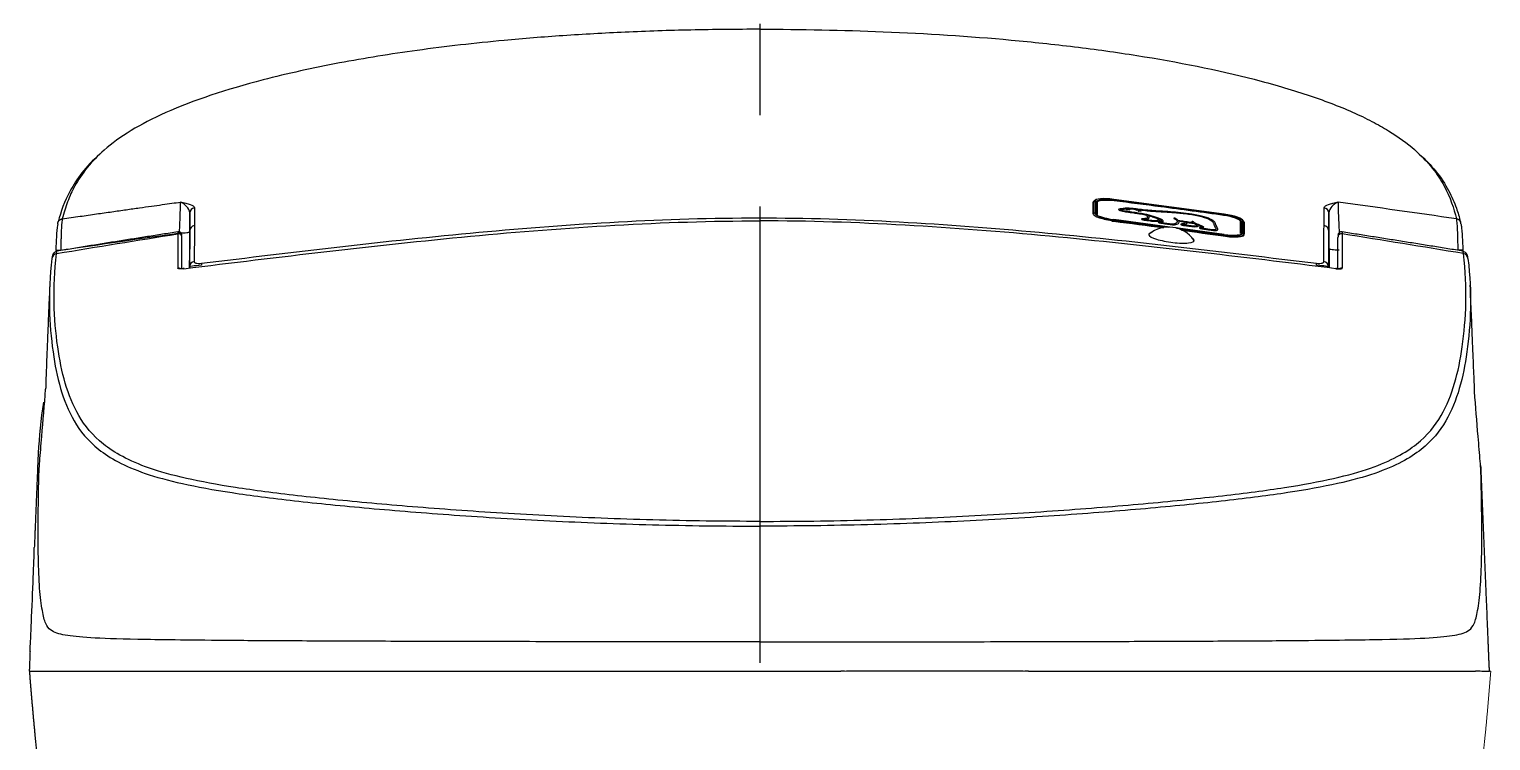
# Model space of a CAD drawing. Extents: x 3004 to 9384, y -52 to 2475.
# Drawn here: x 4513.1 to 4913.4, y 655.8 to 850.7 of the extents above; entities that cross this region are included whole.
import ezdxf

# ---------------------------------------------------------------- set-up
doc = ezdxf.new("R2010")
doc.units = 0
doc.header["$LTSCALE"] = 20
doc.header["$MEASUREMENT"] = 0
doc.linetypes.add('CENTER', pattern=[2, 1.25, -0.25, 0.25, -0.25])
doc.layers.get('0').update_dxf_attribs({"linetype": 'CONTINUOUS'})
doc.layers.add('1', color=7, linetype='CONTINUOUS')

msp = doc.modelspace()

# ---------------------------------------------------------------- linework, layer by layer
at = {"color": 1, "linetype": 'CENTER', "ltscale": 5}
msp.add_line((4713.28, 277.18), (4713.28, 865.82), dxfattribs=at)
at = {"layer": '1', "color": 0, "linetype": 'Continuous'}
for p, q in [((4713.24, 850.72), (4713.24, 850.72)), ((4557.05, 795.51), (4556.96, 785.33)), ((4869.04, 795.51), (4869.13, 785.38)), ((4555.5, 785.17), (4555.47, 785.14)), ((4871.04, 785.14), (4871, 785.17)), ((4909.86, 674.9), (4909.87, 674.9))]:
    msp.add_line(p, q, dxfattribs=at)
at = {"layer": '1', "color": 0}
for p, q in [((4804.63, 800.09), (4804.63, 803.4)), ((4804.97, 803.69), (4804.97, 800.38)), ((4805.07, 800.37), (4805.07, 803.68)), ((4805.33, 803.39), (4805.33, 800.08)), ((4810.17, 804.1), (4810.13, 803.81)), ((4840.37, 800.08), (4810.17, 804.13)), ((4810.17, 804.12), (4810.17, 804.13)), ((4840.37, 800.07), (4810.17, 804.12)), ((4810.17, 804.1), (4840.37, 800.05)), ((4810.17, 798.56), (4810.13, 798.27)), ((4823.85, 796.43), (4810.13, 798.27)), ((4825.5, 796.53), (4810.17, 798.59)), ((4810.17, 798.58), (4810.17, 798.59)), ((4825.44, 796.53), (4810.17, 798.58)), ((4810.17, 798.56), (4825.25, 796.53)), ((4840.37, 800.05), (4840.33, 799.76)), ((4840.33, 799.76), (4840.33, 799.61)), ((4840.37, 800.07), (4840.37, 800.08)), ((4845.13, 794.66), (4845.13, 797.97)), ((4845.47, 798.26), (4845.47, 794.95)), ((4845.57, 794.94), (4845.57, 798.25)), ((4845.83, 797.95), (4845.83, 794.65)), ((4840.37, 794.54), (4827.12, 796.31)), ((4840.37, 794.53), (4827.19, 796.3)), ((4827.37, 796.25), (4840.37, 794.51)), ((4840.33, 794.22), (4828.69, 795.78)), ((4840.37, 794.51), (4840.33, 794.22)), ((4840.37, 794.53), (4840.37, 794.54))]:
    msp.add_line(p, q, dxfattribs=at)
msp.add_arc((4825.2, 788.08), 8.46, 35.3662, 128.832, dxfattribs=at)
at = {"layer": '1', "color": 0, "linetype": 'Continuous'}
for centre, major_axis, ratio, start_param, end_param in [((4558.56, 800.36), (-1.5, 0), 0.973427, 4.859971, 6.276869), ((4867.57, 800.36), (1.5, -0.01), 0.973426, 0.015724, 1.432621), ((4558.55, 795.5), (-1.5, 0), 0.974796, 4.862351, 6.276701), ((4867.54, 795.5), (1.5, -0.01), 0.974795, 0.01614, 1.43049), ((4553.93, 794.25), (1, 0), 1, 6.283193, 8.022508), ((4553.93, 793.72), (1, 0), 0.975258, 0, 1.720343), ((4872.57, 794.25), (1, 0), 1, 1.398595, 3.14158), ((4872.57, 793.72), (-1, 0), 0.975258, 4.562842, 6.283185), ((4520.81, 787.84), (1.49, -0.18), 0.973707, 1.842181, 3.217637), ((4905.7, 787.84), (-1.49, -0.18), 0.973707, 3.065548, 4.441004), ((4553.93, 784.33), (1, 0), 0.977855, 1.037368, 1.722357), ((4558.52, 785.65), (-1.5, 0), 0.977469, 4.86611, 6.277467), ((4560.53, 785.17), (0.18, -1.49), 0.14994, 3.353164, 3.990729), ((4865.46, 785.17), (-0.18, -1.49), 0.147825, 2.292193, 2.929758), ((4867.48, 785.65), (1.5, -0.01), 0.977468, 0.015924, 1.427281), ((4872.57, 784.33), (-1, 0), 0.977855, 4.560828, 5.23645)]:
    msp.add_ellipse(centre, major_axis=major_axis, ratio=ratio, start_param=start_param, end_param=end_param, dxfattribs=at)
at = {"layer": '1', "color": 0}
for centre, major_axis, ratio, start_param, end_param in [((4804.93, 803.4), (-0.3, 0), 0.977176, 4.582108, 6.283185), ((4810.17, 802.99), (-5.2, 0.73), 0.21337, 4.742381, 6.313177), ((4810.17, 802.99), (-5.1, 0.72), 0.21337, 4.742381, 6.313177), ((4805.03, 803.39), (-0.3, 0), 0.977176, 3.141593, 4.582108), ((4810.13, 802.7), (-4.8, 0.72), 0.226137, 4.746368, 6.317164), ((4805.61, 803.06), (-0.2, 0), 0.97707, 4.596932, 6.283185), ((4804.93, 800.09), (0.3, 0), 0.977176, 1.440515, 3.141593), ((4810.13, 799.4), (-5.5, 0.73), 0.202145, 0.02673, 1.597527), ((4810.17, 799.69), (-5.2, 0.73), 0.21337, 0.029992, 1.600788), ((4805.03, 800.08), (-0.3, 0), 0.977176, 3.141593, 4.582108), ((4810.17, 799.69), (-5.1, 0.72), 0.21337, 0.029992, 1.600788), ((4810.13, 799.4), (-4.8, 0.72), 0.226137, 0.033979, 0.227555), ((4810.13, 799.4), (-4.8, 0.72), 0.226137, 0.642172, 1.604775), ((4840.33, 798.65), (-5.5, 0.73), 0.202145, 3.565072, 4.739119), ((4840.37, 798.94), (-5.2, 0.73), 0.21337, 3.171585, 4.742381), ((4840.37, 798.94), (-5.1, 0.72), 0.21337, 3.171585, 4.742381), ((4840.33, 798.65), (-4.8, 0.72), 0.226137, 3.175571, 4.518381), ((4840.33, 797.56), (-4.8, 0.67), 0.21337, 3.171585, 3.515073), ((4844.84, 797.85), (-0.2, 0), 0.97617, 3.141593, 4.572097), ((4845.43, 797.97), (-0.3, 0), 0.977176, 4.582108, 6.283185), ((4845.53, 797.95), (0.3, 0), 0.977176, 0, 1.440515), ((4840.33, 798.65), (-5.5, 0.73), 0.202145, 3.168323, 3.416461), ((4840.33, 795.35), (-5.5, 0.73), 0.202145, 1.597527, 3.168323), ((4840.37, 795.64), (-5.1, 0.72), 0.21337, 1.600788, 3.171585), ((4840.37, 795.64), (-5.2, 0.73), 0.21337, 1.600788, 3.171585), ((4845.43, 794.66), (-0.3, 0), 0.977176, 4.582108, 6.283185), ((4845.53, 794.65), (-0.3, 0), 0.977176, 3.141593, 4.582108)]:
    msp.add_ellipse(centre, major_axis=major_axis, ratio=ratio, start_param=start_param, end_param=end_param, dxfattribs=at)
at = {"layer": '1', "color": 0, "linetype": 'Continuous'}
for points, knots in [([(4713.24, 850.72), (4706.92, 850.68), (4694.6, 850.6), (4676.59, 849.98), (4659.54, 849.03), (4640.45, 847.5), (4619.85, 845.17), (4597.57, 841.59), (4573.3, 836.27), (4553.4, 829.7), (4540.37, 822.86), (4533.46, 817.78), (4528.62, 812.68), (4526.01, 808.74), (4524.47, 805.64), (4523.55, 803.43), (4522.76, 801.12), (4522.36, 799.58), (4522.15, 798.78)], [0, 0, 0, 0, 0.066982, 0.130716, 0.191334, 0.248966, 0.335776, 0.415755, 0.499002, 0.623838, 0.68452, 0.749311, 0.808177, 0.874762, 0.902999, 0.933262, 0.965585, 1, 1, 1, 1]), ([(4713.24, 850.72), (4724.55, 850.72), (4735.83, 850.5), (4758.8, 849.56), (4770.49, 848.82), (4787.88, 847.23), (4793.66, 846.62), (4805.15, 845.22), (4810.88, 844.42), (4827.71, 841.75), (4838.5, 839.61), (4853.69, 835.7), (4858.59, 834.28), (4867.61, 831.29), (4871.77, 829.7), (4877.41, 827.21), (4879.2, 826.35), (4882.5, 824.63), (4884.02, 823.77), (4888.23, 821.18), (4890.57, 819.46), (4894.51, 816.02), (4896.11, 814.32), (4898.74, 811.02), (4899.78, 809.41), (4902.34, 804.69), (4903.33, 801.68), (4904.01, 798.78)], [0, 0, 0, 0, 0.119755, 0.119755, 0.245504, 0.245504, 0.308379, 0.308379, 0.371254, 0.371254, 0.497003, 0.497003, 0.559878, 0.559878, 0.622752, 0.622752, 0.65419, 0.65419, 0.685627, 0.685627, 0.748501, 0.748501, 0.811376, 0.811376, 0.874251, 0.874251, 1, 1, 1, 1]), ([(4532.8, 816.83), (4532.67, 816.72), (4532.55, 816.62), (4530.45, 814.76), (4528.85, 813.04), (4526.21, 809.7), (4525.17, 808.08), (4522.71, 803.54), (4521.72, 800.72), (4521.03, 798)], [0, 0, 0, 0, 0.015866, 0.015866, 0.27074, 0.27074, 0.525615, 0.525615, 1, 1, 1, 1]), ([(4893.48, 816.86), (4893.6, 816.75), (4895.5, 815.09), (4898.84, 811.57), (4902.03, 806.63), (4904.04, 801.98), (4904.8, 799.23), (4905.12, 797.99)], [0, 0, 0, 0, 0.015109, 0.244573, 0.525137, 0.784824, 1, 1, 1, 1]), ([(4522.15, 798.78), (4523.77, 799.01), (4526.89, 799.47), (4531.42, 800.12), (4535.65, 800.72), (4539.56, 801.28), (4543.16, 801.79), (4546.45, 802.25), (4549.42, 802.67), (4552.09, 803.04), (4553.76, 803.27), (4554.54, 803.37)], [0, 0, 0, 0, 0.14962, 0.289664, 0.420105, 0.540919, 0.652086, 0.753591, 0.845419, 0.927558, 1, 1, 1, 1]), ([(4554.24, 794.92), (4554.33, 796.92), (4554.42, 798.81), (4554.52, 801.82), (4554.55, 802.91), (4554.54, 803.37)], [0, 0, 0, 0, 0.5, 0.5, 1, 1, 1, 1]), ([(4554.54, 803.37), (4554.59, 803.38), (4554.6, 803.36), (4554.67, 803.35), (4554.7, 803.34), (4554.79, 803.33), (4554.85, 803.32), (4555.03, 803.28), (4555.15, 803.26), (4555.51, 803.19), (4555.74, 803.14), (4556.4, 802.99), (4556.81, 802.88), (4557.87, 802.5), (4558.35, 802.19), (4558.35, 801.8)], [0, 0, 0, 0, 0.015625, 0.015625, 0.03125, 0.03125, 0.0625, 0.0625, 0.125, 0.125, 0.25, 0.25, 0.5, 0.5, 1, 1, 1, 1]), ([(4557.06, 800.37), (4557.07, 801.04), (4556.69, 801.66), (4555.97, 802.44), (4555.71, 802.67), (4555.28, 802.97), (4555.14, 803.07), (4554.92, 803.19), (4554.84, 803.23), (4554.73, 803.29), (4554.69, 803.3), (4554.64, 803.33), (4554.62, 803.34), (4554.58, 803.35), (4554.59, 803.38), (4554.54, 803.37)], [0, 0, 0, 0, 0.5, 0.5, 0.75, 0.75, 0.875, 0.875, 0.9375, 0.9375, 0.96875, 0.96875, 0.984375, 0.984375, 1, 1, 1, 1]), ([(4867.79, 801.8), (4867.79, 802.19), (4868.28, 802.5), (4869.34, 802.88), (4869.75, 802.99), (4870.42, 803.14), (4870.65, 803.19), (4871, 803.26), (4871.12, 803.28), (4871.31, 803.32), (4871.37, 803.33), (4871.46, 803.34), (4871.49, 803.35), (4871.55, 803.36), (4871.56, 803.38), (4871.62, 803.37)], [0, 0, 0, 0, 0.5, 0.5, 0.75, 0.75, 0.875, 0.875, 0.9375, 0.9375, 0.96875, 0.96875, 0.984375, 0.984375, 1, 1, 1, 1]), ([(4871.62, 803.37), (4871.57, 803.38), (4871.57, 803.35), (4871.54, 803.34), (4871.52, 803.33), (4871.46, 803.3), (4871.42, 803.29), (4871.31, 803.23), (4871.23, 803.19), (4871.01, 803.07), (4870.87, 802.97), (4870.44, 802.67), (4870.17, 802.44), (4869.45, 801.66), (4869.07, 801.04), (4869.07, 800.37)], [0, 0, 0, 0, 0.015625, 0.015625, 0.03125, 0.03125, 0.0625, 0.0625, 0.125, 0.125, 0.25, 0.25, 0.5, 0.5, 1, 1, 1, 1]), ([(4871.62, 803.37), (4871.6, 802.91), (4871.62, 801.82), (4871.73, 798.81), (4871.81, 796.91), (4871.9, 794.92)], [0, 0, 0, 0, 0.5, 0.5, 1, 1, 1, 1]), ([(4520.88, 797.4), (4520.78, 796.97), (4520.67, 796.03), (4520.49, 793.44), (4520.41, 791.81), (4520.35, 790.09)], [0, 0, 0, 0, 0.5, 0.5, 1, 1, 1, 1]), ([(4522.15, 798.78), (4522.1, 798.47), (4521.99, 797.81), (4521.9, 796.29), (4521.85, 795.02), (4521.81, 794.18), (4521.78, 793.1), (4521.76, 791.76), (4521.75, 790.76), (4521.74, 790.23)], [0, 0, 0, 0, 0.237985, 0.498466, 0.56293, 0.646525, 0.748442, 0.867111, 1, 1, 1, 1]), ([(4555.47, 785.14), (4581.49, 788.32), (4607.62, 791.54), (4660.28, 796.5), (4686.71, 798.23), (4713.25, 798.23)], [0, 0, 0, 0, 0.5, 0.5, 1, 1, 1, 1]), ([(4557.06, 800.37), (4557.06, 800.18), (4557.06, 799.98), (4557.06, 799.58), (4557.06, 799.37), (4557.05, 798.76), (4557.05, 798.34), (4557.04, 797.07), (4557.03, 796.19), (4557.02, 795.28)], [0, 0, 0, 0, 0.125, 0.125, 0.25, 0.25, 0.5, 0.5, 1, 1, 1, 1]), ([(4560.31, 786.62), (4585.48, 789.69), (4610.79, 792.77), (4661.72, 797.45), (4687.32, 799.06), (4712.98, 799.06)], [0, 0, 0, 0, 0.5, 0.5, 1, 1, 1, 1]), ([(4712.98, 799.06), (4738.65, 799.06), (4764.25, 797.45), (4815.18, 792.77), (4840.5, 789.69), (4865.68, 786.62)], [0, 0, 0, 0, 0.5, 0.5, 1, 1, 1, 1]), ([(4871.04, 785.14), (4845.02, 788.32), (4818.89, 791.54), (4766.22, 796.5), (4739.8, 798.23), (4713.25, 798.23)], [0, 0, 0, 0, 0.5, 0.5, 1, 1, 1, 1]), ([(4869.15, 790.66), (4869.14, 791.5), (4869.13, 792.33), (4869.12, 793.58), (4869.12, 794.21), (4869.11, 794.83), (4869.11, 795.15), (4869.11, 795.25), (4869.11, 795.46), (4869.11, 795.56), (4869.1, 796.49), (4869.09, 797.3), (4869.08, 798.48), (4869.08, 798.87), (4869.08, 799.64), (4869.07, 800.01), (4869.07, 800.37)], [0, 0, 0, 0, 0.25, 0.25, 0.375, 0.4375, 0.4375, 0.46875, 0.46875, 0.5, 0.5, 0.75, 0.75, 0.875, 0.875, 1, 1, 1, 1]), ([(4904.01, 798.78), (4904.11, 798.29), (4904.2, 797.19), (4904.34, 794.16), (4904.38, 792.24), (4904.4, 790.23)], [0, 0, 0, 0, 0.5, 0.5, 1, 1, 1, 1]), ([(4905.28, 797.4), (4905.3, 797.27), (4905.35, 797.03), (4905.43, 796.43), (4905.5, 795.68), (4905.59, 794.46), (4905.7, 792.63), (4905.76, 790.94), (4905.79, 790.09)], [0, 0, 0, 0, 0.126081, 0.249489, 0.373141, 0.49994, 0.749855, 1, 1, 1, 1]), ([(4554.24, 794.92), (4554.98, 794.92), (4555.7, 794.96), (4556.73, 795.09), (4557.02, 795.19), (4557.02, 795.28)], [0, 0, 0, 0, 0.5, 0.5, 1, 1, 1, 1]), ([(4554.93, 785.12), (4554.93, 785.3), (4554.93, 785.49), (4554.93, 788.29), (4554.93, 790.97), (4554.93, 793.72)], [0, 0, 0, 0, 0.064886, 0.064886, 1, 1, 1, 1]), ([(4871.57, 785.12), (4871.57, 785.3), (4871.57, 785.48), (4871.57, 788.29), (4871.57, 790.97), (4871.57, 793.72)], [0, 0, 0, 0, 0.065013, 0.065013, 1, 1, 1, 1]), ([(4871.9, 794.95), (4871.9, 794.93), (4871.9, 794.9), (4871.9, 794.88), (4871.91, 794.75), (4871.91, 794.59), (4871.91, 794.43)], [0, 0, 0, 0, 0.000123, 0.000123, 0.000123, 1, 1, 1, 1]), ([(4520.68, 789.85), (4520.61, 789.85), (4520.38, 789.83), (4520.06, 789.64), (4519.77, 789.38), (4519.6, 789.13), (4519.5, 788.92), (4519.43, 788.7), (4519.37, 788.39), (4519.33, 788.19), (4519.3, 787.84), (4519.3, 787.82)], [0, 0, 0, 0, 0.032591, 0.109736, 0.175465, 0.234535, 0.294695, 0.376856, 0.544443, 0.964316, 1, 1, 1, 1]), ([(4869.15, 790.66), (4869.15, 790.57), (4869.45, 790.47), (4870.47, 790.34), (4871.19, 790.3), (4871.94, 790.3)], [0, 0, 0, 0, 0.5, 0.5, 1, 1, 1, 1]), ([(4907.16, 788.17), (4907.16, 788.28), (4907.12, 788.52), (4907.08, 788.73), (4906.95, 789.06), (4906.72, 789.41), (4906.34, 789.73), (4906.03, 789.83), (4905.84, 789.87)], [0, 0, 0, 0, 0.297445, 0.558507, 0.688585, 0.787127, 0.889914, 1, 1, 1, 1]), ([(4555.47, 785.14), (4555.42, 785.14), (4555.36, 785.13), (4555.1, 785.1), (4554.89, 785.09), (4554.52, 785.08), (4554.36, 785.09), (4554.08, 785.12), (4553.97, 785.14), (4553.82, 785.21), (4553.78, 785.25), (4553.78, 785.3)], [0, 0, 0, 0, 0.058388, 0.058388, 0.287997, 0.287997, 0.52184, 0.52184, 0.761124, 0.761124, 1, 1, 1, 1]), ([(4555.27, 785.15), (4555.13, 785.13), (4554.88, 785.11), (4554.58, 785.12), (4554.44, 785.13), (4554.39, 785.15), (4554.41, 785.14)], [0, 0, 0, 0, 0.295168, 0.613792, 0.85106, 1, 1, 1, 1]), ([(4560.24, 786.14), (4559.21, 786.01), (4558.34, 785.89), (4557.27, 785.72), (4557.02, 785.68), (4557.03, 785.65)], [0, 0, 0, 0, 0.5, 0.5, 1, 1, 1, 1]), ([(4558.3, 787.09), (4558.3, 786.93), (4558.41, 786.79), (4559.01, 786.59), (4559.55, 786.53), (4560.31, 786.62)], [0, 0, 0, 0, 0.5, 0.5, 1, 1, 1, 1]), ([(4865.68, 786.62), (4866.43, 786.53), (4866.97, 786.59), (4867.58, 786.79), (4867.69, 786.93), (4867.69, 787.09)], [0, 0, 0, 0, 0.5, 0.5, 1, 1, 1, 1]), ([(4868.97, 785.65), (4868.97, 785.68), (4868.73, 785.72), (4867.65, 785.89), (4866.78, 786.01), (4865.74, 786.14)], [0, 0, 0, 0, 0.5, 0.5, 1, 1, 1, 1]), ([(4871.04, 785.14), (4871.09, 785.14), (4871.15, 785.13), (4871.41, 785.1), (4871.61, 785.09), (4871.98, 785.08), (4872.15, 785.09), (4872.43, 785.12), (4872.54, 785.14), (4872.69, 785.21), (4872.73, 785.25), (4872.73, 785.3)], [0, 0, 0, 0, 0.058388, 0.058388, 0.287997, 0.287997, 0.52184, 0.52184, 0.761124, 0.761124, 1, 1, 1, 1]), ([(4872.1, 785.14), (4872.04, 785.13), (4871.87, 785.12), (4871.58, 785.12), (4871.33, 785.14), (4871.18, 785.15)], [0, 0, 0, 0, 0.431983, 0.699099, 1, 1, 1, 1]), ([(4518.7, 780.64), (4518.61, 778.42), (4518.43, 774.2), (4518.19, 768.58), (4517.99, 763.72), (4517.83, 759.63), (4517.71, 756.33), (4517.63, 753.9), (4517.59, 752.5), (4517.58, 752.16), (4517.58, 752.11)], [0, 0, 0, 0, 0.107216, 0.217795, 0.334519, 0.459494, 0.594273, 0.740029, 0.897698, 1, 1, 1, 1]), ([(4909.01, 751.12), (4909.02, 751.09), (4909.01, 751.5), (4908.95, 753.2), (4908.82, 756.25), (4908.64, 760.55), (4908.42, 766.08), (4908.13, 772.84), (4907.92, 777.9), (4907.8, 780.64)], [0, 0, 0, 0, 0.130078, 0.265735, 0.400609, 0.538494, 0.682698, 0.835872, 1, 1, 1, 1]), ([(4519.6, 762.35), (4520.1, 758.83), (4520.76, 755.5), (4522.6, 749.19), (4523.78, 746.23), (4527.02, 740.66), (4529.11, 738.05), (4535.16, 733.24), (4539.1, 731.05), (4547.76, 728.09), (4551.13, 727.15), (4559.03, 725.39), (4563.53, 724.57), (4573.75, 723.02), (4579.45, 722.29), (4592.09, 720.86), (4598.95, 720.18), (4613.52, 718.88), (4621.27, 718.25), (4637.78, 717.09), (4646.64, 716.54), (4664.8, 715.63), (4674.15, 715.27), (4693.42, 714.76), (4703.35, 714.63), (4713.25, 714.63)], [0, 0, 0, 0, 0.125, 0.125, 0.25, 0.25, 0.375, 0.375, 0.5, 0.5, 0.5625, 0.5625, 0.625, 0.625, 0.6875, 0.6875, 0.75, 0.75, 0.8125, 0.8125, 0.875, 0.875, 0.9375, 0.9375, 1, 1, 1, 1]), ([(4713.25, 715.93), (4703.4, 715.93), (4693.53, 716.06), (4674.37, 716.58), (4665.07, 716.95), (4647.02, 717.87), (4638.22, 718.42), (4621.82, 719.6), (4614.13, 720.23), (4599.67, 721.55), (4592.85, 722.24), (4580.31, 723.67), (4574.65, 724.41), (4564.52, 725.98), (4560.06, 726.8), (4552.23, 728.58), (4548.89, 729.53), (4540.31, 732.5), (4536.4, 734.7), (4530.39, 739.5), (4528.31, 742.1), (4525.06, 747.67), (4523.89, 750.63), (4522.05, 756.92), (4521.38, 760.24), (4520.88, 763.75)], [0, 0, 0, 0, 0.0625, 0.0625, 0.125, 0.125, 0.1875, 0.1875, 0.25, 0.25, 0.3125, 0.3125, 0.375, 0.375, 0.4375, 0.4375, 0.5, 0.5, 0.625, 0.625, 0.75, 0.75, 0.875, 0.875, 1, 1, 1, 1]), ([(4713.25, 715.93), (4723.11, 715.93), (4732.98, 716.06), (4752.14, 716.58), (4761.44, 716.95), (4779.49, 717.87), (4788.29, 718.42), (4804.68, 719.6), (4812.38, 720.23), (4826.84, 721.55), (4833.66, 722.24), (4846.2, 723.67), (4851.86, 724.41), (4861.99, 725.98), (4866.45, 726.8), (4874.28, 728.58), (4877.62, 729.53), (4886.19, 732.5), (4890.11, 734.7), (4896.12, 739.5), (4898.2, 742.1), (4901.45, 747.67), (4902.62, 750.63), (4904.46, 756.92), (4905.13, 760.24), (4905.62, 763.75)], [0, 0, 0, 0, 0.0625, 0.0625, 0.125, 0.125, 0.1875, 0.1875, 0.25, 0.25, 0.3125, 0.3125, 0.375, 0.375, 0.4375, 0.4375, 0.5, 0.5, 0.625, 0.625, 0.75, 0.75, 0.875, 0.875, 1, 1, 1, 1]), ([(4906.9, 762.35), (4906.41, 758.83), (4905.74, 755.5), (4903.91, 749.19), (4902.73, 746.23), (4899.49, 740.66), (4897.4, 738.05), (4891.35, 733.24), (4887.41, 731.05), (4878.75, 728.09), (4875.38, 727.15), (4867.47, 725.39), (4862.98, 724.57), (4852.76, 723.02), (4847.05, 722.29), (4834.42, 720.86), (4827.55, 720.18), (4812.98, 718.88), (4805.24, 718.25), (4788.73, 717.09), (4779.87, 716.54), (4761.71, 715.63), (4752.36, 715.27), (4733.08, 714.76), (4723.16, 714.63), (4713.25, 714.63)], [0, 0, 0, 0, 0.125, 0.125, 0.25, 0.25, 0.375, 0.375, 0.5, 0.5, 0.5625, 0.5625, 0.625, 0.625, 0.6875, 0.6875, 0.75, 0.75, 0.8125, 0.8125, 0.875, 0.875, 0.9375, 0.9375, 1, 1, 1, 1]), ([(4517, 748.57), (4516.19, 743.8), (4515.81, 739.13), (4515.51, 733.73), (4515.47, 732.85), (4515.38, 730.74)], [0, 0, 0, 0, 0.83666, 0.83666, 1, 1, 1, 1]), ([(4515.73, 728.15), (4515.75, 729), (4515.83, 730.5), (4516.12, 734.36), (4516.32, 736.73), (4516.53, 739.21)], [0, 0, 0, 0, 0.5, 0.5, 1, 1, 1, 1]), ([(4910.78, 728.15), (4910.76, 729), (4910.68, 730.5), (4910.39, 734.36), (4910.19, 736.73), (4909.98, 739.21)], [0, 0, 0, 0, 0.5, 0.5, 1, 1, 1, 1]), ([(4516.68, 691.49), (4516.36, 693.19), (4516.12, 695.19), (4515.76, 700.05), (4515.65, 702.88), (4515.52, 709.2), (4515.51, 712.67), (4515.57, 720.09), (4515.64, 724.08), (4515.73, 728.15)], [0, 0, 0, 0, 0.25, 0.25, 0.5, 0.5, 0.75, 0.75, 1, 1, 1, 1]), ([(4909.83, 691.49), (4910.15, 693.19), (4910.39, 695.19), (4910.75, 700.05), (4910.86, 702.88), (4910.99, 709.2), (4911, 712.67), (4910.94, 720.09), (4910.87, 724.08), (4910.78, 728.15)], [0, 0, 0, 0, 0.25, 0.25, 0.5, 0.5, 0.75, 0.75, 1, 1, 1, 1]), ([(4514.2, 700.74), (4514.29, 702.86), (4514.37, 704.92), (4514.46, 707.87), (4514.5, 708.75), (4514.47, 708.74)], [0, 0, 0, 0, 0.5, 0.5, 1, 1, 1, 1]), ([(4713.25, 682.93), (4703.24, 682.93), (4693.33, 682.93), (4674.01, 682.95), (4664.55, 682.96), (4650.66, 682.98), (4646.08, 682.99), (4637.23, 683), (4632.93, 683.01), (4620.39, 683.04), (4612.5, 683.07), (4597.59, 683.12), (4590.56, 683.15), (4577.82, 683.22), (4572.03, 683.26), (4561.63, 683.34), (4557, 683.39), (4549.05, 683.49), (4545.7, 683.55), (4537.03, 683.73), (4533.04, 683.86), (4526.86, 684.23), (4524.68, 684.46), (4521.23, 685.09), (4519.95, 685.44), (4518.43, 686.61), (4517.99, 687.11), (4517.24, 688.79), (4516.94, 690.08), (4516.68, 691.49)], [0, 0, 0, 0, 0.0625, 0.0625, 0.125, 0.125, 0.15625, 0.15625, 0.1875, 0.1875, 0.25, 0.25, 0.3125, 0.3125, 0.375, 0.375, 0.4375, 0.4375, 0.5, 0.5, 0.625, 0.625, 0.75, 0.75, 0.875, 0.875, 0.9375, 0.9375, 1, 1, 1, 1]), ([(4713.25, 682.93), (4723.27, 682.93), (4733.18, 682.93), (4752.5, 682.95), (4761.96, 682.96), (4775.85, 682.98), (4780.43, 682.99), (4789.28, 683), (4793.58, 683.01), (4806.12, 683.04), (4814.01, 683.07), (4828.92, 683.12), (4835.94, 683.15), (4848.69, 683.22), (4854.48, 683.26), (4864.88, 683.34), (4869.51, 683.39), (4877.46, 683.49), (4880.81, 683.55), (4889.48, 683.73), (4893.47, 683.86), (4899.65, 684.23), (4901.83, 684.46), (4905.28, 685.09), (4906.56, 685.44), (4908.08, 686.61), (4908.52, 687.11), (4909.27, 688.79), (4909.57, 690.08), (4909.83, 691.49)], [0, 0, 0, 0, 0.0625, 0.0625, 0.125, 0.125, 0.15625, 0.15625, 0.1875, 0.1875, 0.25, 0.25, 0.3125, 0.3125, 0.375, 0.375, 0.4375, 0.4375, 0.5, 0.5, 0.625, 0.625, 0.75, 0.75, 0.875, 0.875, 0.9375, 0.9375, 1, 1, 1, 1]), ([(4513.3, 680.24), (4513.33, 680.23), (4513.36, 681.11), (4513.51, 684.06), (4513.6, 686.13), (4513.69, 688.24)], [0, 0, 0, 0, 0.5, 0.5, 1, 1, 1, 1]), ([(4513.09, 674.9), (4513.67, 674.9), (4514.36, 674.9), (4515.87, 674.9), (4516.65, 674.9), (4518.48, 674.9), (4519.53, 674.9), (4522.05, 674.9), (4523.52, 674.9), (4527.1, 674.9), (4529.21, 674.9), (4534.38, 674.9), (4537.44, 674.9), (4544.88, 674.9), (4549.27, 674.9), (4559.62, 674.9), (4565.57, 674.9), (4578.88, 674.9), (4586.2, 674.9), (4602.09, 674.9), (4610.67, 674.9), (4628.97, 674.9), (4638.69, 674.9), (4659, 674.9), (4669.6, 674.9), (4691.22, 674.9), (4702.25, 674.9), (4713.28, 674.9)], [0.3838469, 0.3838469, 0.3838469, 0.3838469, 0.44045, 0.44045, 0.4870792, 0.4870792, 0.5337083, 0.5337083, 0.5803375, 0.5803375, 0.6269667, 0.6269667, 0.6735958, 0.6735958, 0.720225, 0.720225, 0.7668542, 0.7668542, 0.8134833, 0.8134833, 0.8601125, 0.8601125, 0.9067417, 0.9067417, 0.9533708, 0.9533708, 1, 1, 1, 1]), ([(4736.45, 674.9), (4736.43, 674.9), (4736.41, 674.9), (4736.36, 674.9), (4736.3, 674.9), (4736.16, 674.9), (4736.08, 674.9), (4735.89, 674.9), (4735.78, 674.9), (4735.6, 674.9), (4735.53, 674.9), (4735.45, 674.9)], [0, 0, 0, 0, 0.215041, 0.215041, 0.430083, 0.430083, 0.64511, 0.64511, 0.860106, 0.860106, 1, 1, 1, 1]), ([(4785.32, 674.9), (4780.92, 674.9), (4770.36, 674.9), (4754.22, 674.9), (4742.48, 674.9), (4736.93, 674.9)], [0, 0, 0, 0, 0.274583, 0.657416, 1, 1, 1, 1]), ([(4786.82, 674.9), (4786.71, 674.9), (4786.6, 674.9), (4786.38, 674.9), (4786.28, 674.9), (4786.11, 674.9), (4786.03, 674.9), (4785.91, 674.9), (4785.87, 674.9), (4785.85, 674.9), (4785.82, 674.9)], [0, 0, 0, 0, 0.21478, 0.21478, 0.42956, 0.42956, 0.644354, 0.644354, 0.85918, 1, 1, 1, 1]), ([(4786.82, 674.9), (4793.96, 674.9), (4801.11, 674.9), (4841.93, 674.9), (4875.62, 674.9), (4909.3, 674.9)], [0, 0, 0, 0, 0.174967, 0.174967, 1, 1, 1, 1]), ([(4910.5, 674.9), (4910.42, 674.9), (4910.37, 674.9), (4910.3, 674.9), (4910.13, 674.9), (4910.02, 674.9), (4909.79, 674.9), (4909.66, 674.9), (4909.46, 674.9), (4909.38, 674.9), (4909.3, 674.9)], [0, 0, 0, 0, 0.218915, 0.437831, 0.437831, 0.656735, 0.656735, 0.875753, 0.875753, 1, 1, 1, 1]), ([(4911.62, 674.9), (4911.71, 674.9), (4911.8, 674.9), (4912.26, 674.9), (4912.53, 674.9), (4912.87, 674.9), (4912.99, 674.9), (4913.06, 674.9), (4913.08, 674.9)], [0, 0, 0, 0, 0.116222, 0.116222, 0.643196, 0.643196, 0.906683, 1, 1, 1, 1]), ([(4514.64, 657.41), (4515.1, 652.57), (4516.05, 642.77), (4517.55, 628.74), (4519.01, 615.87), (4520.31, 604.88), (4521.67, 593.96), (4523.29, 581.76), (4525.22, 568.14), (4527.49, 553.02), (4530.13, 536.44), (4533.07, 518.88), (4536.19, 501.17), (4539.85, 481.33), (4544, 459.85), (4548.64, 437.01), (4553.17, 415.56), (4557.72, 394.76), (4562.65, 372.75), (4568.2, 348.39), (4574.24, 322.18), (4578.4, 304.04), (4580.5, 294.9)], [0, 0, 0, 0, 0.043796, 0.089159, 0.128972, 0.163359, 0.195878, 0.230002, 0.266455, 0.305966, 0.348927, 0.395357, 0.441835, 0.486173, 0.549423, 0.609525, 0.666606, 0.721667, 0.782133, 0.849632, 0.924298, 1, 1, 1, 1])]:
    msp.add_open_spline(points, degree=3, knots=knots, dxfattribs=at)
for points, degree in [([(4558.35, 801.8), (4558.34, 800.16), (4558.34, 798.54), (4558.33, 796.94)], 3), ([(4867.76, 796.94), (4867.77, 798.54), (4867.78, 800.16), (4867.79, 801.8)], 3), ([(4904.01, 798.78), (4893.23, 800.35), (4882.43, 801.88), (4871.62, 803.37)], 3), ([(4557.05, 795.51), (4557.06, 797.11), (4557.06, 798.73), (4557.06, 800.37)], 3), ([(4558.33, 796.94), (4558.32, 793.57), (4558.31, 790.28), (4558.3, 787.09)], 3), ([(4867.69, 787.09), (4867.72, 790.28), (4867.74, 793.57), (4867.76, 796.94)], 3), ([(4869.07, 800.37), (4869.06, 798.73), (4869.05, 797.11), (4869.04, 795.51)], 3), ([(4520.58, 789.29), (4531.64, 791.1), (4542.71, 792.92), (4553.79, 794.68)], 3), ([(4553.77, 795.21), (4537.21, 792.64), (4520.66, 789.93)], 2), ([(4521.74, 790.23), (4532.54, 791.81), (4543.38, 793.4), (4554.23, 794.92)], 3), ([(4553.77, 795.24), (4553.8, 795.25), (4553.78, 795.05), (4553.79, 794.68)], 3), ([(4553.79, 794.68), (4553.78, 791.47), (4553.78, 788.34), (4553.78, 785.3)], 3), ([(4557.02, 795.29), (4556.99, 791.96), (4556.97, 788.64), (4556.94, 785.32)], 3), ([(4557.03, 785.65), (4557.04, 788.85), (4557.04, 792.13), (4557.05, 795.51)], 3), ([(4869.04, 795.51), (4869.02, 792.13), (4868.99, 788.85), (4868.97, 785.65)], 3), ([(4872.74, 795.24), (4872.71, 795.25), (4872.73, 795.05), (4872.72, 794.68)], 3), ([(4872.72, 794.68), (4872.72, 791.47), (4872.73, 788.34), (4872.73, 785.3)], 3), ([(4905.93, 789.29), (4894.86, 791.1), (4883.8, 792.92), (4872.72, 794.68)], 3), ([(4905.85, 789.93), (4889.3, 792.61), (4872.73, 795.2)], 2), ([(4520.88, 763.75), (4519.81, 771.33), (4519.42, 779.76), (4520.58, 789.29)], 3), ([(4520.58, 789.29), (4520.62, 789.67), (4520.65, 789.87), (4520.68, 789.87)], 3), ([(4869.19, 785.37), (4869.18, 787.13), (4869.16, 788.9), (4869.15, 790.66)], 3), ([(4905.62, 763.75), (4906.7, 771.33), (4907.08, 779.76), (4905.93, 789.29)], 3), ([(4905.79, 790.09), (4905.8, 789.92), (4905.81, 789.75), (4905.81, 789.58)], 3), ([(4905.93, 789.29), (4905.89, 789.67), (4905.86, 789.87), (4905.83, 789.87)], 3), ([(4519.31, 787.91), (4518.16, 778.37), (4518.54, 769.93), (4519.6, 762.35)], 3), ([(4555.5, 785.17), (4555.38, 785.15), (4555.27, 785.15)], 2), ([(4871.18, 785.15), (4871.1, 785.15), (4871.01, 785.17)], 2), ([(4907.2, 787.91), (4908.35, 778.37), (4907.97, 769.93), (4906.9, 762.35)], 3), ([(4516.53, 739.21), (4516.9, 743.51), (4517.25, 747.8), (4517.58, 752.1)], 3), ([(4909.98, 739.21), (4909.62, 743.3), (4909.29, 747.39), (4908.97, 751.48)], 3), ([(4515.38, 730.74), (4514.93, 719.73), (4514.48, 708.75)], 2), ([(4912.21, 695.91), (4911.49, 713.48), (4910.76, 731.21)], 2), ([(4513.69, 688.24), (4513.86, 692.41), (4514.03, 696.58), (4514.2, 700.74)], 3), ([(4912.52, 688.3), (4912.42, 690.84), (4912.32, 693.38), (4912.21, 695.91)], 3), ([(4912.71, 683.77), (4912.66, 685.12), (4912.59, 686.7), (4912.52, 688.3)], 3), ([(4913.08, 674.9), (4912.71, 683.77)], 1), ([(4513.31, 680.25), (4513.09, 674.9)], 1), ([(4513.12, 674.9), (4513.81, 666.15), (4514.64, 657.41)], 2), ([(4712.91, 674.9), (4720.43, 674.9), (4727.94, 674.9), (4735.45, 674.9)], 3), ([(4910.5, 674.9), (4910.5, 674.9), (4910.5, 674.9), (4910.5, 674.9)], 3), ([(4911.03, 674.9), (4911.25, 674.9), (4911.44, 674.9), (4911.62, 674.9)], 3)]:
    msp.add_open_spline(points, degree=degree, dxfattribs=at)
at = {"layer": '1', "color": 0}
for points in [[(4804.46, 803.42), (4804.45, 803.39), (4804.44, 803.36), (4804.44, 803.33)], [(4804.44, 803.33), (4804.44, 802.23), (4804.44, 801.15), (4804.44, 800.07)], [(4805.52, 803.26), (4805.57, 803.3), (4805.64, 803.34), (4805.72, 803.38)], [(4812.95, 801.46), (4812.96, 801.46), (4812.97, 801.47), (4812.99, 801.47)], [(4814.68, 800.68), (4814.37, 800.72), (4814.05, 800.76), (4813.74, 800.81)], [(4809.67, 798.19), (4809.86, 798.16), (4810.04, 798.14), (4810.23, 798.12)], [(4810.23, 798.12), (4814.76, 797.55), (4819.29, 796.97), (4823.82, 796.36)], [(4829.54, 797.93), (4829.58, 797.88), (4829.62, 797.83), (4829.66, 797.78)], [(4830.16, 797.72), (4830.13, 797.76), (4830.1, 797.8), (4830.07, 797.85)], [(4831.82, 797.71), (4831.57, 797.74), (4831.32, 797.78), (4831.08, 797.81)], [(4837.44, 797.73), (4837.48, 797.62), (4837.51, 797.51), (4837.55, 797.4)], [(4838.07, 797.33), (4838.04, 797.44), (4838, 797.55), (4837.97, 797.66)], [(4838.68, 795.99), (4838.54, 796.27), (4838.4, 796.55), (4838.27, 796.83)], [(4844.86, 798.15), (4844.98, 798.05), (4845.04, 797.95), (4845.04, 797.85)], [(4845.95, 794.51), (4845.95, 795.61), (4845.95, 796.72), (4845.95, 797.84)], [(4820.58, 795.02), (4819.98, 794.87), (4819.68, 794.65), (4819.76, 794.38)], [(4828.72, 795.7), (4832.54, 795.17), (4836.36, 794.63), (4840.17, 794.09)], [(4838.7, 795.86), (4838.69, 795.9), (4838.68, 795.95), (4838.68, 795.99)]]:
    msp.add_open_spline(points, degree=3, dxfattribs=at)
for points, knots in [([(4805.41, 799.82), (4805.41, 800.27), (4805.41, 800.72), (4805.41, 801.8), (4805.41, 802.43), (4805.41, 803.06)], [0, 0, 0, 0, 0.419827, 0.419827, 1, 1, 1, 1]), ([(4810.24, 803.71), (4809.02, 803.86), (4807.82, 803.89), (4806.12, 803.72), (4805.63, 803.52), (4805.63, 803.26)], [0, 0, 0, 0, 0.5, 0.5, 1, 1, 1, 1]), ([(4805.63, 803.26), (4805.63, 802.63), (4805.63, 802), (4805.64, 800.91), (4805.64, 800.46), (4805.64, 800.01)], [0, 0, 0, 0, 0.580173, 0.580173, 1, 1, 1, 1]), ([(4840.27, 799.73), (4834.52, 800.54), (4828.78, 801.33), (4818.76, 802.65), (4814.5, 803.19), (4810.24, 803.71)], [0, 0, 0, 0, 0.574596, 0.574596, 1, 1, 1, 1]), ([(4812.1, 801.52), (4811.98, 801.51), (4811.73, 801.49), (4811.49, 801.42), (4811.44, 801.31), (4811.74, 801.12), (4812.55, 800.89), (4813.32, 800.77), (4813.71, 800.7)], [0, 0, 0, 0, 0.11509, 0.230429, 0.34789, 0.467009, 0.733118, 1, 1, 1, 1]), ([(4813.74, 800.81), (4813.5, 800.85), (4813.02, 800.93), (4812.42, 801.07), (4811.92, 801.24), (4812.05, 801.31), (4812.11, 801.35)], [0, 0, 0, 0, 0.274173, 0.547854, 0.777677, 1, 1, 1, 1]), ([(4812.5, 801.57), (4812.44, 801.56), (4812.32, 801.54), (4812.18, 801.53), (4812.1, 801.52)], [0, 0, 0, 0, 0.499759, 1, 1, 1, 1]), ([(4812.11, 801.35), (4812.17, 801.36), (4812.28, 801.38), (4812.42, 801.39), (4812.49, 801.39)], [0, 0, 0, 0, 0.50019, 1, 1, 1, 1]), ([(4812.49, 801.39), (4812.57, 801.4), (4812.75, 801.42), (4812.88, 801.44), (4812.95, 801.46)], [0, 0, 0, 0, 0.500825, 1, 1, 1, 1]), ([(4819.9, 801.08), (4819.62, 801.11), (4819.06, 801.16), (4817.87, 801.3), (4816.58, 801.47), (4815.03, 801.65), (4813.5, 801.75), (4812.83, 801.63), (4812.5, 801.57)], [0, 0, 0, 0, 0.10528, 0.210663, 0.44505, 0.585253, 0.794347, 1, 1, 1, 1]), ([(4812.99, 801.47), (4813.12, 801.5), (4813.38, 801.55), (4813.96, 801.58), (4814.6, 801.56), (4815.3, 801.5), (4816.4, 801.38), (4817.89, 801.18), (4819.82, 800.96), (4821.7, 800.83), (4823.51, 800.72), (4825.25, 800.63), (4827.55, 800.47), (4830.62, 800.14), (4834.28, 799.47), (4836.84, 798.54), (4837.24, 797.99), (4837.44, 797.73)], [0, 0, 0, 0, 0.025375, 0.049277, 0.073193, 0.097684, 0.122592, 0.187438, 0.252465, 0.320805, 0.388806, 0.449086, 0.509538, 0.636556, 0.765968, 0.884735, 1, 1, 1, 1]), ([(4813.58, 801.37), (4813.58, 801.37), (4813.58, 801.38), (4813.63, 801.38), (4813.66, 801.38)], [0, 0, 0, 0, 0.495661, 1, 1, 1, 1]), ([(4813.79, 801.26), (4813.74, 801.28), (4813.65, 801.31), (4813.6, 801.35), (4813.58, 801.37)], [0, 0, 0, 0, 0.498515, 1, 1, 1, 1]), ([(4813.66, 801.38), (4813.81, 801.37), (4814.11, 801.35), (4814.41, 801.3), (4814.55, 801.27)], [0, 0, 0, 0, 0.50001, 1, 1, 1, 1]), ([(4814.05, 801.22), (4814.01, 801.22), (4813.91, 801.23), (4813.83, 801.25), (4813.79, 801.26)], [0, 0, 0, 0, 0.499086, 1, 1, 1, 1]), ([(4814.53, 801.24), (4814.47, 801.23), (4814.34, 801.21), (4814.15, 801.21), (4814.05, 801.22)], [0, 0, 0, 0, 0.493472, 1, 1, 1, 1]), ([(4814.55, 801.27), (4814.56, 801.26), (4814.58, 801.25), (4814.55, 801.24), (4814.53, 801.24)], [0, 0, 0, 0, 0.480842, 1, 1, 1, 1]), ([(4816.3, 801.16), (4816.27, 801.17), (4816.22, 801.19), (4816.27, 801.2), (4816.3, 801.21)], [0, 0, 0, 0, 0.499514, 1, 1, 1, 1]), ([(4816.3, 801.21), (4816.45, 801.22), (4816.76, 801.25), (4817.17, 801.17), (4817.38, 801.14)], [0, 0, 0, 0, 0.501556, 1, 1, 1, 1]), ([(4816.53, 801.14), (4816.49, 801.13), (4816.42, 801.13), (4816.34, 801.15), (4816.3, 801.16)], [0, 0, 0, 0, 0.502123, 1, 1, 1, 1]), ([(4817.3, 801.02), (4817.29, 801.03), (4817.29, 801.07), (4817.05, 801.14), (4816.74, 801.16), (4816.6, 801.14), (4816.53, 801.14)], [0, 0, 0, 0, 0.211846, 0.427728, 0.716926, 1, 1, 1, 1]), ([(4816.87, 800.9), (4816.86, 800.91), (4816.85, 800.93), (4816.91, 800.94), (4816.95, 800.94)], [0, 0, 0, 0, 0.499426, 1, 1, 1, 1]), ([(4817.08, 800.86), (4817.03, 800.87), (4816.95, 800.87), (4816.89, 800.89), (4816.87, 800.9)], [0, 0, 0, 0, 0.504168, 1, 1, 1, 1]), ([(4816.95, 800.94), (4817.03, 800.95), (4817.2, 800.96), (4817.27, 801), (4817.3, 801.02)], [0, 0, 0, 0, 0.502069, 1, 1, 1, 1]), ([(4817.66, 800.97), (4817.61, 800.94), (4817.51, 800.88), (4817.22, 800.87), (4817.08, 800.86)], [0, 0, 0, 0, 0.496352, 1, 1, 1, 1]), ([(4817.38, 801.14), (4817.46, 801.11), (4817.64, 801.05), (4817.65, 801), (4817.66, 800.97)], [0, 0, 0, 0, 0.504691, 1, 1, 1, 1]), ([(4837.97, 797.66), (4837.88, 797.81), (4837.71, 798.08), (4837.09, 798.51), (4836.18, 798.94), (4834.94, 799.36), (4833.36, 799.75), (4831.19, 800.15), (4828.55, 800.49), (4825.64, 800.73), (4823.29, 800.86), (4821.61, 800.96), (4820.64, 801.03), (4820.15, 801.07), (4819.9, 801.08)], [0, 0, 0, 0, 0.080701, 0.156804, 0.230035, 0.303372, 0.380893, 0.467195, 0.599942, 0.73113, 0.865542, 0.932769, 0.966386, 1, 1, 1, 1]), ([(4813.71, 800.7), (4814.37, 800.61), (4815.37, 800.47), (4816.7, 800.28), (4817.36, 800.17), (4817.69, 800.12)], [0, 0, 0, 0, 0.500232, 0.749883, 1, 1, 1, 1]), ([(4826.64, 798.91), (4826.76, 798.84), (4827.01, 798.7), (4827.36, 798.43), (4827.61, 798.09), (4827.56, 797.73), (4827.13, 797.5), (4826.7, 797.36), (4826.23, 797.28), (4825.45, 797.41), (4824.7, 797.5), (4824.06, 797.59), (4823.6, 797.65), (4823.32, 797.69), (4823.1, 797.72), (4822.9, 797.76), (4822.84, 797.83), (4823.13, 797.88), (4823.55, 797.93), (4823.95, 798.2), (4823.23, 798.69), (4821.89, 799.18), (4820.78, 799.54), (4819.56, 799.87), (4818.13, 800.18), (4816.47, 800.43), (4815.28, 800.6), (4814.68, 800.68)], [0, 0, 0, 0, 0.032254, 0.064227, 0.12811, 0.193537, 0.258901, 0.290554, 0.311285, 0.34134, 0.370762, 0.400183, 0.414894, 0.423434, 0.432045, 0.439578, 0.446898, 0.461801, 0.49136, 0.5211, 0.635621, 0.695372, 0.755349, 0.808912, 0.862802, 0.931583, 1, 1, 1, 1]), ([(4817.69, 800.12), (4817.93, 800.08), (4818.4, 800), (4818.84, 799.9), (4819.06, 799.85)], [0, 0, 0, 0, 0.500252, 1, 1, 1, 1]), ([(4818.26, 798.82), (4818.25, 798.82), (4818.24, 798.82), (4818.21, 798.82), (4818.15, 798.82), (4818.06, 798.81), (4817.94, 798.79), (4817.82, 798.76), (4817.8, 798.73), (4817.78, 798.72)], [0, 0, 0, 0, 0.031852, 0.063807, 0.127696, 0.255327, 0.509445, 0.754339, 1, 1, 1, 1]), ([(4817.78, 798.72), (4817.79, 798.7), (4817.79, 798.65), (4817.91, 798.6), (4817.97, 798.57)], [0, 0, 0, 0, 0.493894, 1, 1, 1, 1]), ([(4817.97, 798.57), (4818.05, 798.55), (4818.21, 798.5), (4818.51, 798.45), (4818.85, 798.41), (4819.24, 798.36), (4819.81, 798.28), (4820.51, 798.18), (4821.69, 798.07), (4822.64, 798.22), (4822.86, 798.44), (4822.97, 798.55)], [0, 0, 0, 0, 0.044581, 0.087373, 0.129874, 0.192177, 0.254482, 0.379088, 0.497743, 0.751501, 1, 1, 1, 1]), ([(4819.06, 799.85), (4819.11, 799.81), (4819.19, 799.72), (4819.28, 799.59), (4819.39, 799.39), (4819.42, 799.14), (4819.21, 798.93), (4818.72, 798.85), (4818.41, 798.83), (4818.26, 798.82)], [0, 0, 0, 0, 0.092467, 0.184491, 0.320503, 0.557104, 0.789425, 0.894706, 1, 1, 1, 1]), ([(4822.61, 798.72), (4822.52, 798.6), (4822.34, 798.37), (4821.34, 798.18), (4820.14, 798.35), (4819.46, 798.43), (4818.97, 798.5), (4818.7, 798.53), (4818.48, 798.56), (4818.32, 798.62), (4818.29, 798.69), (4818.46, 798.69), (4818.57, 798.7)], [0, 0, 0, 0, 0.267867, 0.527232, 0.642659, 0.762448, 0.822343, 0.85199, 0.882257, 0.913512, 0.94395, 1, 1, 1, 1]), ([(4818.57, 798.7), (4818.83, 798.71), (4819.3, 798.74), (4819.74, 798.88), (4819.9, 799.09), (4819.89, 799.37), (4819.72, 799.6), (4819.63, 799.71)], [0, 0, 0, 0, 0.17324, 0.326523, 0.497315, 0.748467, 1, 1, 1, 1]), ([(4819.63, 799.71), (4819.77, 799.67), (4820.06, 799.6), (4820.32, 799.52), (4820.46, 799.48)], [0, 0, 0, 0, 0.500507, 1, 1, 1, 1]), ([(4820.46, 799.48), (4820.86, 799.35), (4821.66, 799.11), (4822.29, 798.85), (4822.61, 798.72)], [0, 0, 0, 0, 0.501057, 1, 1, 1, 1]), ([(4822.36, 797.85), (4822.39, 797.82), (4822.45, 797.76), (4822.82, 797.64), (4823.69, 797.53), (4824.62, 797.4), (4825.57, 797.28), (4826.27, 797.17), (4826.85, 797.18), (4827.49, 797.33), (4828.17, 797.62), (4828.03, 798.01), (4827.96, 798.2)], [0, 0, 0, 0, 0.034262, 0.069302, 0.134685, 0.270605, 0.338561, 0.405109, 0.464781, 0.522496, 0.761048, 1, 1, 1, 1]), ([(4822.83, 797.99), (4822.7, 797.98), (4822.45, 797.96), (4822.39, 797.89), (4822.36, 797.85)], [0, 0, 0, 0, 0.498271, 1, 1, 1, 1]), ([(4822.97, 798.55), (4823.14, 798.43), (4823.5, 798.19), (4823.05, 798.06), (4822.83, 797.99)], [0, 0, 0, 0, 0.501637, 1, 1, 1, 1]), ([(4826.7, 798.98), (4826.65, 798.97), (4826.57, 798.96), (4826.61, 798.93), (4826.64, 798.91)], [0, 0, 0, 0, 0.495821, 1, 1, 1, 1]), ([(4827, 798.91), (4826.96, 798.93), (4826.89, 798.96), (4826.76, 798.97), (4826.7, 798.98)], [0, 0, 0, 0, 0.508851, 1, 1, 1, 1]), ([(4827.83, 798.34), (4827.75, 798.42), (4827.62, 798.53), (4827.42, 798.67), (4827.29, 798.75), (4827.19, 798.81), (4827.1, 798.86), (4827.03, 798.9), (4827, 798.91)], [0, 0, 0, 0, 0.413086, 0.620256, 0.723861, 0.822092, 0.929843, 1, 1, 1, 1]), ([(4831.08, 797.81), (4830.53, 797.89), (4829.44, 798.05), (4828.37, 798.24), (4827.83, 798.34)], [0, 0, 0, 0, 0.499586, 1, 1, 1, 1]), ([(4827.96, 798.2), (4828.22, 798.15), (4828.75, 798.06), (4829.28, 797.97), (4829.54, 797.93)], [0, 0, 0, 0, 0.5, 1, 1, 1, 1]), ([(4828.53, 797.3), (4828.53, 797.27), (4828.51, 797.23), (4828.65, 797.17), (4828.72, 797.14)], [0, 0, 0, 0, 0.496577, 1, 1, 1, 1]), ([(4828.94, 797.39), (4828.93, 797.39), (4828.92, 797.39), (4828.9, 797.38), (4828.86, 797.38), (4828.78, 797.37), (4828.68, 797.35), (4828.57, 797.33), (4828.55, 797.31), (4828.53, 797.3)], [0, 0, 0, 0, 0.031579, 0.063289, 0.126696, 0.253451, 0.506462, 0.752461, 1, 1, 1, 1]), ([(4828.72, 797.14), (4828.83, 797.11), (4829.06, 797.04), (4829.48, 796.98), (4829.88, 796.93), (4830.43, 796.85), (4831.1, 796.76), (4832.02, 796.62), (4832.9, 796.63), (4833.31, 796.79), (4833.44, 796.92), (4833.5, 796.98)], [0, 0, 0, 0, 0.064466, 0.128069, 0.192028, 0.255981, 0.383894, 0.511591, 0.674982, 0.845207, 1, 1, 1, 1]), ([(4829.66, 797.78), (4829.68, 797.68), (4829.73, 797.5), (4829.2, 797.42), (4828.94, 797.39)], [0, 0, 0, 0, 0.496934, 1, 1, 1, 1]), ([(4833.02, 797.17), (4833.03, 797.17), (4833.06, 797.15), (4833.04, 797.13), (4833.03, 797.09), (4832.99, 797.01), (4832.86, 796.86), (4832.51, 796.73), (4831.88, 796.76), (4831.51, 796.81), (4830.98, 796.88), (4830.4, 796.96), (4829.9, 797.03), (4829.59, 797.07), (4829.35, 797.1), (4829.13, 797.15), (4829.03, 797.23), (4829.18, 797.25), (4829.28, 797.26)], [0, 0, 0, 0, 0.013166, 0.025862, 0.052264, 0.105143, 0.210406, 0.420992, 0.476977, 0.517349, 0.591536, 0.726137, 0.787567, 0.828034, 0.868757, 0.901586, 0.933652, 1, 1, 1, 1]), ([(4829.28, 797.26), (4829.51, 797.29), (4829.95, 797.33), (4830.2, 797.51), (4830.17, 797.65), (4830.16, 797.72)], [0, 0, 0, 0, 0.350279, 0.658853, 1, 1, 1, 1]), ([(4830.07, 797.85), (4830.4, 797.8), (4831.07, 797.69), (4831.74, 797.61), (4832.08, 797.57)], [0, 0, 0, 0, 0.500222, 1, 1, 1, 1]), ([(4831.79, 798.02), (4831.73, 798.02), (4831.64, 798.03), (4831.56, 798.01), (4831.55, 797.99), (4831.55, 797.98)], [0, 0, 0, 0, 0.34311, 0.665556, 1, 1, 1, 1]), ([(4831.55, 797.98), (4831.58, 797.94), (4831.62, 797.85), (4831.75, 797.76), (4831.82, 797.71)], [0, 0, 0, 0, 0.498448, 1, 1, 1, 1]), ([(4832.01, 797.93), (4832, 797.94), (4831.98, 797.97), (4831.85, 798), (4831.79, 798.02)], [0, 0, 0, 0, 0.501347, 1, 1, 1, 1]), ([(4834.71, 796.38), (4834.76, 796.4), (4834.84, 796.46), (4834.78, 796.57), (4834.56, 796.71), (4834.21, 796.88), (4833.66, 797.1), (4832.98, 797.35), (4832.25, 797.65), (4832.09, 797.83), (4832.01, 797.93)], [0, 0, 0, 0, 0.075809, 0.146007, 0.222266, 0.342552, 0.463149, 0.636984, 0.820109, 1, 1, 1, 1]), ([(4832.08, 797.57), (4832.22, 797.5), (4832.51, 797.37), (4832.85, 797.24), (4833.02, 797.17)], [0, 0, 0, 0, 0.499586, 1, 1, 1, 1]), ([(4833.5, 796.98), (4833.61, 796.94), (4833.83, 796.84), (4834.1, 796.71), (4834.32, 796.58), (4834.27, 796.52), (4834.25, 796.48)], [0, 0, 0, 0, 0.259819, 0.519258, 0.760386, 1, 1, 1, 1]), ([(4837.75, 796.89), (4837.83, 796.7), (4837.97, 796.41), (4838.19, 796.02), (4838.19, 795.78), (4837.56, 795.72), (4836.69, 795.85), (4835.98, 795.95), (4835.36, 796.04), (4835.03, 796.08), (4834.7, 796.13), (4834.39, 796.17), (4834.21, 796.23), (4834.21, 796.28), (4834.35, 796.31), (4834.56, 796.33), (4834.66, 796.36), (4834.71, 796.38)], [0, 0, 0, 0, 0.24876, 0.373137, 0.499533, 0.558476, 0.619142, 0.742088, 0.772824, 0.803561, 0.837633, 0.872212, 0.888999, 0.905425, 0.936506, 0.96815, 1, 1, 1, 1]), ([(4837.55, 797.4), (4837.57, 797.32), (4837.61, 797.15), (4837.7, 796.98), (4837.75, 796.89)], [0, 0, 0, 0, 0.499514, 1, 1, 1, 1]), ([(4838.27, 796.83), (4838.22, 796.92), (4838.13, 797.09), (4838.09, 797.25), (4838.07, 797.33)], [0, 0, 0, 0, 0.500496, 1, 1, 1, 1]), ([(4844.87, 798.05), (4844.87, 798.32), (4844.37, 798.65), (4842.69, 799.27), (4841.51, 799.55), (4840.27, 799.73)], [0, 0, 0, 0, 0.5, 0.5, 1, 1, 1, 1]), ([(4844.87, 794.74), (4844.87, 795.37), (4844.87, 796.01), (4844.87, 797.11), (4844.87, 797.58), (4844.87, 798.05)], [0, 0, 0, 0, 0.580513, 0.580513, 1, 1, 1, 1]), ([(4845.04, 797.85), (4845.04, 797.39), (4845.04, 796.92), (4845.04, 795.82), (4845.04, 795.18), (4845.04, 794.55)], [0, 0, 0, 0, 0.419487, 0.419487, 1, 1, 1, 1]), ([(4819.76, 794.38), (4819.88, 794.02), (4820.66, 793.59), (4823.1, 792.84), (4824.76, 792.5), (4827.99, 792.13), (4829.55, 792.08), (4831.71, 792.31), (4832.26, 792.58), (4832.1, 793.11), (4831.9, 793.29), (4831.58, 793.48)], [0, 0, 0, 0, 0.223845, 0.223845, 0.44769, 0.44769, 0.671535, 0.671535, 0.89538, 0.89538, 1, 1, 1, 1]), ([(4834.25, 796.48), (4834.2, 796.47), (4834.1, 796.43), (4833.85, 796.41), (4833.62, 796.36), (4833.61, 796.25), (4834.04, 796.11), (4834.59, 796.03), (4835.11, 795.96), (4835.61, 795.89), (4836.09, 795.82), (4836.57, 795.75), (4837.05, 795.68), (4837.53, 795.62), (4838.12, 795.59), (4838.62, 795.67), (4838.67, 795.8), (4838.7, 795.86)], [0, 0, 0, 0, 0.046005, 0.091483, 0.13718, 0.202161, 0.268633, 0.337236, 0.404643, 0.465523, 0.526403, 0.587155, 0.647901, 0.707293, 0.766436, 0.884118, 1, 1, 1, 1]), ([(4840.17, 794.09), (4841.69, 793.87), (4843.2, 793.79), (4845.1, 793.93), (4845.65, 794.09), (4845.86, 794.31)], [0, 0, 0, 0, 0.563045, 0.563045, 1, 1, 1, 1])]:
    msp.add_open_spline(points, degree=3, knots=knots, dxfattribs=at)
at = {"layer": '1', "color": 0, "linetype": 'Continuous'}
for points, weights in [([(4520.88, 797.4), (4520.91, 798.61), (4522.15, 798.78)], [1, 0.767446079401, 1]), ([(4905.28, 797.4), (4905.25, 798.61), (4904.01, 798.78)], [1, 0.767446079401, 1]), ([(4520.35, 790.09), (4520.3, 790.27), (4521.74, 790.23)], [1, 0.720232303103, 1]), ([(4905.79, 790.09), (4905.84, 790.27), (4904.4, 790.23)], [1, 0.720232303103, 1])]:
    msp.add_rational_spline(points, weights, degree=2, dxfattribs=at)
at = {"layer": '1', "color": 0, "linetype": 'Continuous', "lineweight": 0}
for points, knots in [([(4913.44, 674.9), (4912.86, 674.9), (4912.18, 674.9), (4910.69, 674.9), (4909.91, 674.9), (4908.08, 674.9), (4907.03, 674.9), (4904.51, 674.9), (4903.03, 674.9), (4899.45, 674.9), (4897.34, 674.9), (4892.18, 674.9), (4889.12, 674.9), (4881.68, 674.9), (4877.29, 674.9), (4866.94, 674.9), (4860.99, 674.9), (4847.67, 674.9), (4840.36, 674.9), (4824.47, 674.9), (4815.89, 674.9), (4797.59, 674.9), (4787.87, 674.9), (4767.55, 674.9), (4756.96, 674.9), (4735.33, 674.9), (4724.31, 674.9), (4713.28, 674.9)], [0.3849169, 0.3849169, 0.3849169, 0.3849169, 0.44045, 0.44045, 0.4870792, 0.4870792, 0.5337083, 0.5337083, 0.5803375, 0.5803375, 0.6269667, 0.6269667, 0.6735958, 0.6735958, 0.720225, 0.720225, 0.7668542, 0.7668542, 0.8134833, 0.8134833, 0.8601125, 0.8601125, 0.9067417, 0.9067417, 0.9533708, 0.9533708, 1, 1, 1, 1]), ([(4911.91, 657.41), (4911.46, 652.57), (4910.51, 642.77), (4909.01, 628.74), (4907.55, 615.87), (4906.25, 604.88), (4904.89, 593.96), (4903.27, 581.76), (4901.34, 568.14), (4899.07, 553.02), (4896.43, 536.44), (4893.49, 518.88), (4890.36, 501.17), (4886.71, 481.33), (4882.56, 459.85), (4877.92, 437.01), (4873.39, 415.56), (4868.84, 394.76), (4863.91, 372.75), (4858.36, 348.39), (4852.32, 322.18), (4848.16, 304.04), (4846.06, 294.9)], [0, 0, 0, 0, 0.043796, 0.089159, 0.128972, 0.163359, 0.195878, 0.230002, 0.266455, 0.305966, 0.348927, 0.395357, 0.441835, 0.486173, 0.549423, 0.609525, 0.666606, 0.721667, 0.782133, 0.849632, 0.924298, 1, 1, 1, 1])]:
    msp.add_open_spline(points, degree=3, knots=knots, dxfattribs=at)
msp.add_open_spline([(4913.44, 674.9), (4912.75, 666.15), (4911.92, 657.41)], degree=2, dxfattribs=at)

doc.saveas('drawing.dxf')
